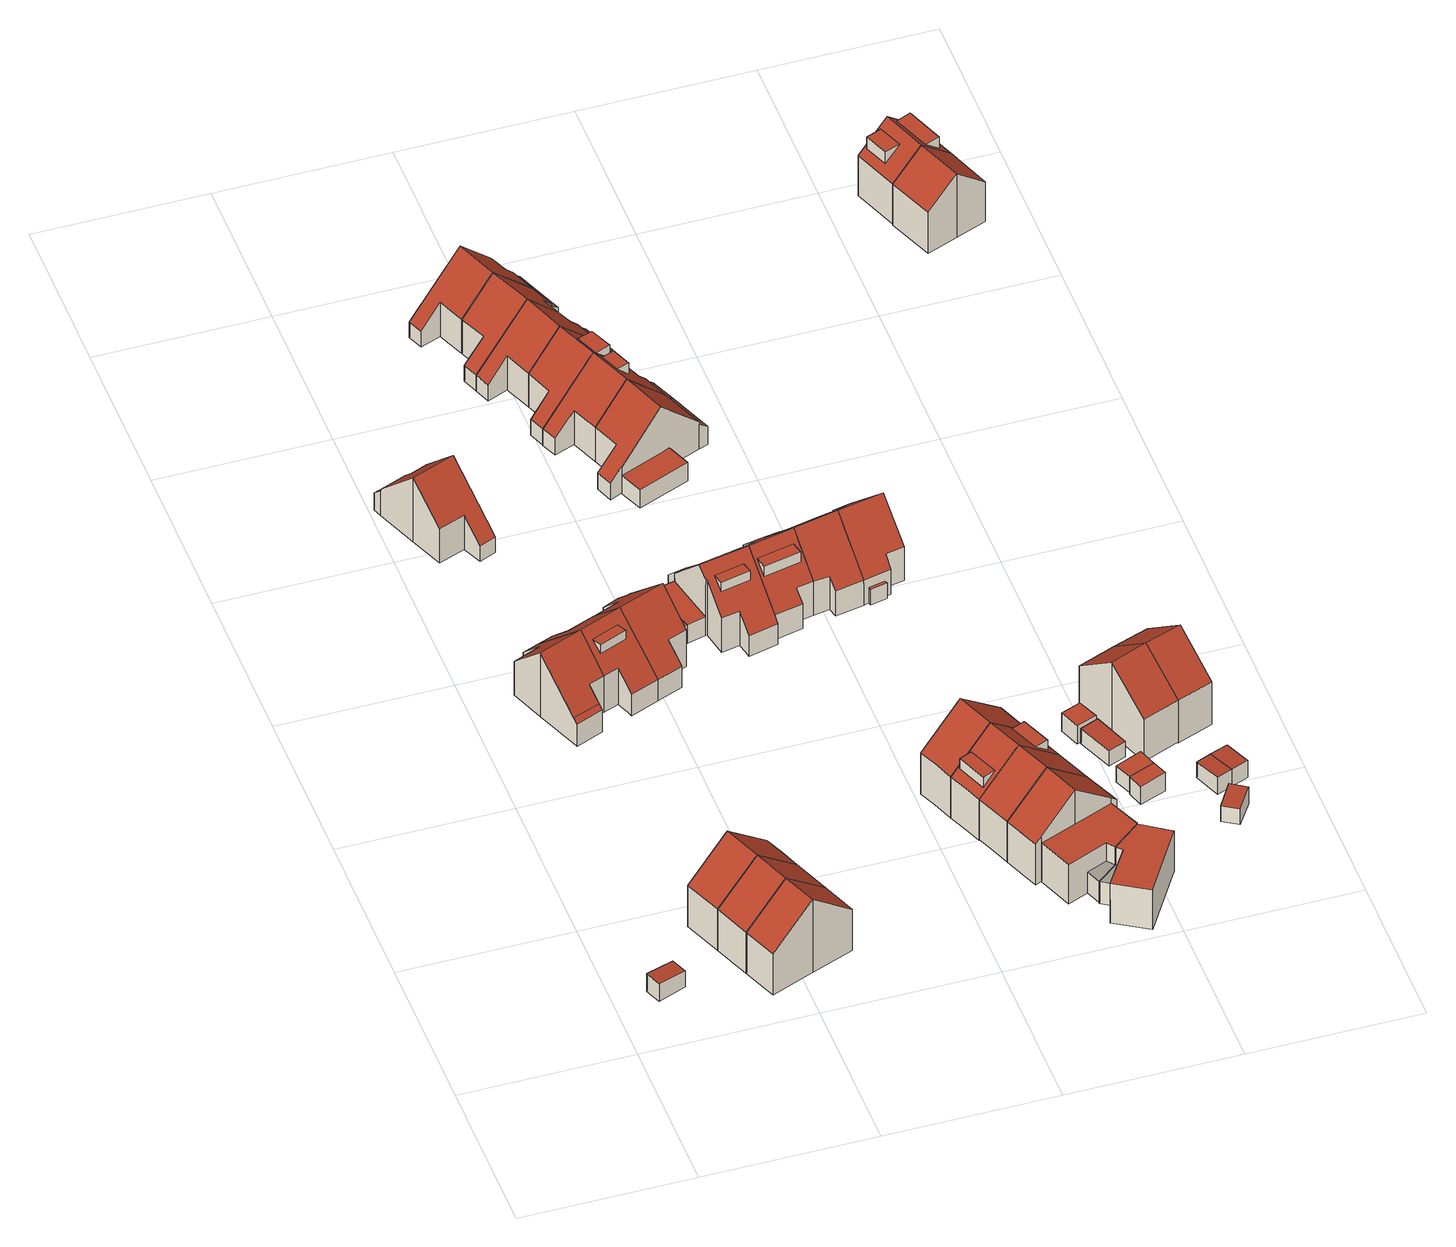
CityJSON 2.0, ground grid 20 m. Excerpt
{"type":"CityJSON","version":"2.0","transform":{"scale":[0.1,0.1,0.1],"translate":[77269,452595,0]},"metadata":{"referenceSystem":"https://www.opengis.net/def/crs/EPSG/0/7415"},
"CityObjects":{
"building1":{"type":"Building","attributes":{"Volume":16.05,"Dakoppervlakte":6.94,"Muuroppervlakte":25.4,"Vloeroppervlakte":6.92,"hoogte_Z_max_in_m_NAP":3.46,"GEB_DOEL":"onbekend","dateOfConstruction":"1983-01-01","measuredHeight":2.43},"geometry":[{"type":"Solid","lod":"2","boundaries":[[[[0,1,2,3]],[[4,5,6,7]],[[1,5,4,2]],[[1,0,6,5]],[[6,0,3,7]],[[7,3,2,4]]]],"semantics":{"surfaces":[{"type":"GroundSurface"},{"type":"RoofSurface"},{"type":"WallSurface"}],"values":[[0,1,2,2,2,2]]}}]},
"building2":{"type":"Building","attributes":{"Volume":425.23,"Dakoppervlakte":68.19,"Muuroppervlakte":231.9,"Vloeroppervlakte":52.63,"hoogte_Z_max_in_m_NAP":11.29,"GEB_DOEL":"woonfunctie","dateOfConstruction":"1983-01-01","measuredHeight":10.31},"geometry":[{"type":"Solid","lod":"2","boundaries":[[[[8,9,10,11,12,13,14]],[[15,16,17,18,19]],[[17,16,20,21]],[[12,11,18,17]],[[16,15,9,8]],[[12,17,21,13]],[[8,14,20,16]],[[13,21,20,14]],[[19,18,11,10,9,15]]]],"semantics":{"surfaces":[{"type":"GroundSurface"},{"type":"RoofSurface"},{"type":"WallSurface"}],"values":[[0,1,1,2,2,2,2,2,2]]}}]},
"building3":{"type":"Building","attributes":{"Volume":397.54,"Dakoppervlakte":64.12,"Muuroppervlakte":226.99,"Vloeroppervlakte":49.48,"hoogte_Z_max_in_m_NAP":11.29,"GEB_DOEL":"woonfunctie","dateOfConstruction":"1983-01-01","measuredHeight":10.26},"geometry":[{"type":"Solid","lod":"2","boundaries":[[[[22,23,24,13,12,11]],[[18,17,25,26]],[[25,17,21,27]],[[22,11,18,26]],[[13,24,27,21]],[[25,27,24,23]],[[12,13,21,17,18,11]],[[23,22,26,25]]]],"semantics":{"surfaces":[{"type":"GroundSurface"},{"type":"RoofSurface"},{"type":"WallSurface"}],"values":[[0,1,1,2,2,2,2,2]]}}]},
"building4":{"type":"Building","attributes":{"Volume":378.87,"Dakoppervlakte":61.15,"Muuroppervlakte":224.39,"Vloeroppervlakte":47.19,"hoogte_Z_max_in_m_NAP":11.29,"GEB_DOEL":"woonfunctie","dateOfConstruction":"1983-01-01","measuredHeight":10.26},"geometry":[{"type":"Solid","lod":"2","boundaries":[[[[22,28,29,30,24,23]],[[26,25,31,32]],[[31,25,27,33]],[[28,22,26,32]],[[24,30,33,27]],[[31,33,30,29]],[[26,22,23,24,27,25]],[[29,28,32,31]]]],"semantics":{"surfaces":[{"type":"GroundSurface"},{"type":"RoofSurface"},{"type":"WallSurface"}],"values":[[0,1,1,2,2,2,2,2]]}}]},
"building5":{"type":"Building","attributes":{"Volume":357.44,"Dakoppervlakte":79.86,"Muuroppervlakte":191.28,"Vloeroppervlakte":56.64,"hoogte_Z_max_in_m_NAP":9.75,"GEB_DOEL":"woonfunctie","dateOfConstruction":"1988-01-01","measuredHeight":9.02},"geometry":[{"type":"Solid","lod":"2","boundaries":[[[[34,35,36,37,38,39,40,41,42,43,44,45]],[[46,47,48,49]],[[50,47,46,51,52,53]],[[54,55,50,53,56,57]],[[49,48,41,40]],[[51,46,49,40,39,38]],[[52,51,38,37]],[[52,37,36,35,56,53]],[[35,34,57,56]],[[54,57,34,45]],[[45,44,55,54]],[[55,44,43,50]],[[41,48,47,50,43,42]]]],"semantics":{"surfaces":[{"type":"GroundSurface"},{"type":"RoofSurface"},{"type":"WallSurface"}],"values":[[0,1,1,1,2,2,2,2,2,2,2,2,2]]}}]},
"building6":{"type":"Building","attributes":{"Volume":366.88,"Dakoppervlakte":83.41,"Muuroppervlakte":191.42,"Vloeroppervlakte":58.98,"hoogte_Z_max_in_m_NAP":9.71,"GEB_DOEL":"woonfunctie","dateOfConstruction":"1988-01-01","measuredHeight":9.05},"geometry":[{"type":"Solid","lod":"2","boundaries":[[[[58,59,60,61,62,63,64,65,66,67,68,69]],[[70,71,72,73,74,75]],[[76,77,78,79,75,74]],[[80,81,82,83]],[[59,58,70,75]],[[70,58,69,71]],[[72,68,67,73]],[[76,74,73,67,66,65]],[[65,64,77,76]],[[64,63,83,78,77]],[[79,82,60,59,75]],[[62,61,81,80]],[[61,60,82,81]],[[83,63,62,80]],[[79,78,83,82]],[[69,68,72,71]]]],"semantics":{"surfaces":[{"type":"GroundSurface"},{"type":"RoofSurface"},{"type":"WallSurface"}],"values":[[0,1,1,1,2,2,2,2,2,2,2,2,2,2,2,2]]}}]},
"building7":{"type":"Building","attributes":{"Volume":357.75,"Dakoppervlakte":73.9,"Muuroppervlakte":190.71,"Vloeroppervlakte":56.6,"hoogte_Z_max_in_m_NAP":9.75,"GEB_DOEL":"woonfunctie","dateOfConstruction":"1988-01-01","measuredHeight":9},"children":["building7-1"],"geometry":[{"type":"Solid","lod":"2","boundaries":[[[[36,35,84,85,86,87,88,89,90,91,92,37]],[[93,94,95,53,52,96,97,98],[99,100,101,102]],[[103,104,105,56,53,95]],[[85,104,103,86]],[[85,84,105,104]],[[35,56,105,84]],[[52,53,56,35,36,37]],[[96,52,37,92]],[[91,90,98,97,96,92]],[[90,89,93,98]],[[95,94,93,89,88,87]],[[87,86,103,95]],[[106,99,102,107]],[[106,107,101,100]],[[100,99,106]],[[107,102,101]]]],"semantics":{"surfaces":[{"type":"GroundSurface"},{"type":"RoofSurface"},{"type":"WallSurface"}],"values":[[0,1,1,2,2,2,2,2,2,2,2,2,1,2,2,2]]}}]},
"building7-1":{"type":"BuildingInstallation","attributes":{"relationToConstruction":"outside"},"parents":["building7"],"geometry":[{"type":"MultiSurface","lod":"2","boundaries":[[[106,99,102,107]],[[106,107,101,100]],[[100,99,106]],[[107,102,101]]],"semantics":{"surfaces":[{"type":"RoofSurface"},{"type":"WallSurface"}],"values":[0,1,1,1]}}]},
"building8":{"type":"Building","attributes":{"Volume":419.97,"Dakoppervlakte":100.53,"Muuroppervlakte":208.56,"Vloeroppervlakte":76.17,"hoogte_Z_max_in_m_NAP":9.75,"GEB_DOEL":"woonfunctie","dateOfConstruction":"1988-01-01","measuredHeight":9.04},"geometry":[{"type":"Solid","lod":"2","boundaries":[[[[108,109,110,111,112,113,114,115,116,117,118,119,89,88,87,86]],[[120,121,122,95,94,93,123,124]],[[125,126,127,128,129,103,95,122]],[[130,131,132,133]],[[89,93,94,95,87,88]],[[89,119,123,93]],[[120,124,123,119,118,117]],[[126,125,131,112,111]],[[111,110,127,126]],[[109,128,127,110]],[[129,128,109,108]],[[86,103,129,108]],[[95,103,86,87]],[[114,133,132,115]],[[133,114,113,130]],[[112,131,130,113]],[[125,122,121,116,115,132,131]],[[117,116,121,120]]]],"semantics":{"surfaces":[{"type":"GroundSurface"},{"type":"RoofSurface"},{"type":"WallSurface"}],"values":[[0,1,1,1,2,2,2,2,2,2,2,2,2,2,2,2,2,2]]}}]},
"building9":{"type":"Building","attributes":{"Volume":432.14,"Dakoppervlakte":97.65,"Muuroppervlakte":208.4,"Vloeroppervlakte":77.96,"hoogte_Z_max_in_m_NAP":9.8,"GEB_DOEL":"woonfunctie","dateOfConstruction":"1988-01-01","measuredHeight":9.09},"children":["building9-1"],"geometry":[{"type":"Solid","lod":"2","boundaries":[[[[134,135,136,137,138,139,140,141,114,113,142,143,144,145,146,147,148]],[[149,150,151,152,153,154,155,156,157,158],[159,160,161,162]],[[163,164,165,166,167,168,155,154]],[[133,169,170,130]],[[146,164,163,147]],[[146,145,165,164]],[[144,166,165,145]],[[143,142,170,168,167]],[[157,156,169,141,140]],[[157,140,139,158]],[[139,138,149,158]],[[137,136,151,150,149,138]],[[152,151,136,135]],[[154,153,152,135,134,148]],[[133,114,141,169]],[[113,130,170,142]],[[133,130,113,114]],[[155,168,170,169,156]],[[147,163,154,148]],[[167,166,144,143]],[[159,171,172,160]],[[171,159,162]],[[172,171,162,161]],[[172,161,160]]]],"semantics":{"surfaces":[{"type":"GroundSurface"},{"type":"RoofSurface"},{"type":"WallSurface"}],"values":[[0,1,1,1,2,2,2,2,2,2,2,2,2,2,2,2,2,2,2,2,1,2,2,2]]}}]},
"building9-1":{"type":"BuildingInstallation","attributes":{"relationToConstruction":"outside"},"parents":["building9"],"geometry":[{"type":"MultiSurface","lod":"2","boundaries":[[[159,171,172,160]],[[171,159,162]],[[172,171,162,161]],[[172,161,160]]],"semantics":{"surfaces":[{"type":"RoofSurface"},{"type":"WallSurface"}],"values":[0,1,1,1]}}]},
"building10":{"type":"Building","attributes":{"Volume":353.14,"Dakoppervlakte":79.3,"Muuroppervlakte":190.31,"Vloeroppervlakte":56.5,"hoogte_Z_max_in_m_NAP":9.76,"GEB_DOEL":"woonfunctie","dateOfConstruction":"1988-01-01","measuredHeight":8.99},"geometry":[{"type":"Solid","lod":"2","boundaries":[[[[173,174,175,176,177,178,179,180,181,182,183,184]],[[185,186,187,188,189,190]],[[191,185,190,192,193,194]],[[195,196,197,198]],[[186,185,175,174,198]],[[183,182,188,187,197]],[[192,190,189,181,180,179]],[[178,193,192,179]],[[177,194,193,178]],[[176,191,194,177]],[[185,191,176,175]],[[174,173,195,198]],[[195,173,184,196]],[[183,197,196,184]],[[186,198,197,187]],[[188,182,181,189]]]],"semantics":{"surfaces":[{"type":"GroundSurface"},{"type":"RoofSurface"},{"type":"WallSurface"}],"values":[[0,1,1,1,2,2,2,2,2,2,2,2,2,2,2,2]]}}]},
"building11":{"type":"Building","attributes":{"Volume":358,"Dakoppervlakte":80.38,"Muuroppervlakte":190.7,"Vloeroppervlakte":57.27,"hoogte_Z_max_in_m_NAP":9.76,"GEB_DOEL":"woonfunctie","dateOfConstruction":"1988-01-01","measuredHeight":8.99},"geometry":[{"type":"Solid","lod":"2","boundaries":[[[[199,200,201,202,203,204,205,206,176,175,174,173]],[[186,185,207,208,209,210]],[[185,191,211,212,213,207]],[[195,198,214,215]],[[203,202,208,207]],[[208,202,201,209]],[[186,198,174,175,176,191,185]],[[176,206,211,191]],[[205,212,211,206]],[[205,204,213,212]],[[207,213,204,203]],[[200,199,215,214]],[[215,199,173,195]],[[198,195,173,174]],[[210,214,198,186]],[[210,209,201,200,214]]]],"semantics":{"surfaces":[{"type":"GroundSurface"},{"type":"RoofSurface"},{"type":"WallSurface"}],"values":[[0,1,1,1,2,2,2,2,2,2,2,2,2,2,2,2]]}}]},
"building12":{"type":"Building","attributes":{"Volume":357.06,"Dakoppervlakte":69.5,"Muuroppervlakte":187.75,"Vloeroppervlakte":57.59,"hoogte_Z_max_in_m_NAP":9.8,"GEB_DOEL":"woonfunctie","dateOfConstruction":"1988-01-01","measuredHeight":9.05},"children":["building12-1"],"geometry":[{"type":"Solid","lod":"2","boundaries":[[[[216,217,218,219,220,221,222,223,224,225]],[[226,227,154,153,228,229],[230,231,232,233]],[[163,154,227,234,235,236]],[[216,225,228,153]],[[229,228,225,224]],[[224,223,226,229]],[[234,227,226,223,222,221]],[[220,235,234,221]],[[236,235,220,219]],[[219,218,163,236]],[[163,218,217,154]],[[217,216,153,154]],[[233,237,238,230]],[[238,237,232,231]],[[231,230,238]],[[237,233,232]]]],"semantics":{"surfaces":[{"type":"GroundSurface"},{"type":"RoofSurface"},{"type":"WallSurface"}],"values":[[0,1,1,2,2,2,2,2,2,2,2,2,1,2,2,2]]}}]},
"building12-1":{"type":"BuildingInstallation","attributes":{"relationToConstruction":"outside"},"parents":["building12"],"geometry":[{"type":"MultiSurface","lod":"2","boundaries":[[[233,237,238,230]],[[238,237,232,231]],[[231,230,238]],[[237,233,232]]],"semantics":{"surfaces":[{"type":"RoofSurface"},{"type":"WallSurface"}],"values":[0,1,1,1]}}]},
"building13":{"type":"Building","attributes":{"Volume":354.79,"Dakoppervlakte":80.87,"Muuroppervlakte":188.85,"Vloeroppervlakte":57.68,"hoogte_Z_max_in_m_NAP":9.76,"GEB_DOEL":"woonfunctie","dateOfConstruction":"1988-01-01","measuredHeight":8.97},"geometry":[{"type":"Solid","lod":"2","boundaries":[[[[239,240,241,242,204,203,202,243,244,245,246,247,248]],[[249,250,207,213,251,252]],[[253,254,208,207,250,255,256]],[[257,258,259,260]],[[204,213,207,203]],[[204,242,251,213]],[[241,240,249,252]],[[250,249,240,239,248,260,255]],[[245,244,253,256,259]],[[253,244,243,254]],[[208,254,243,202]],[[207,208,202,203]],[[248,247,257,260]],[[257,247,246,258]],[[245,259,258,246]],[[255,260,259,256]],[[252,251,242,241]]]],"semantics":{"surfaces":[{"type":"GroundSurface"},{"type":"RoofSurface"},{"type":"WallSurface"}],"values":[[0,1,1,1,2,2,2,2,2,2,2,2,2,2,2,2,2]]}}]},
"building14":{"type":"Building","attributes":{"Volume":363.4,"Dakoppervlakte":73.87,"Muuroppervlakte":189.77,"Vloeroppervlakte":58.01,"hoogte_Z_max_in_m_NAP":9.76,"GEB_DOEL":"woonfunctie","dateOfConstruction":"1988-01-01","measuredHeight":8.99},"children":["building14-1"],"geometry":[{"type":"Solid","lod":"2","boundaries":[[[[261,262,263,264,265,266,267,268,240,239,248,247]],[[250,249,269,270,271,272]],[[255,250,272,273,274,275],[276,277,278,279]],[[280,257,260,281]],[[273,264,263,274]],[[255,260,248,239,240,249,250]],[[249,240,268,269]],[[268,267,270,269]],[[270,267,266,271]],[[272,271,266,265]],[[262,261,280,281]],[[261,247,257,280]],[[248,260,257,247]],[[275,281,260,255]],[[272,265,264,273]],[[275,274,263,262,281]],[[279,282,283,276]],[[282,279,278]],[[283,282,278,277]],[[277,276,283]]]],"semantics":{"surfaces":[{"type":"GroundSurface"},{"type":"RoofSurface"},{"type":"WallSurface"}],"values":[[0,1,1,1,2,2,2,2,2,2,2,2,2,2,2,2,1,2,2,2]]}}]},
"building14-1":{"type":"BuildingInstallation","attributes":{"relationToConstruction":"outside"},"parents":["building14"],"geometry":[{"type":"MultiSurface","lod":"2","boundaries":[[[279,282,283,276]],[[282,279,278]],[[283,282,278,277]],[[277,276,283]]],"semantics":{"surfaces":[{"type":"RoofSurface"},{"type":"WallSurface"}],"values":[0,1,1,1]}}]},
"building15":{"type":"Building","attributes":{"Volume":424.18,"Dakoppervlakte":68.63,"Muuroppervlakte":230.65,"Vloeroppervlakte":52.75,"hoogte_Z_max_in_m_NAP":11.29,"GEB_DOEL":"woonfunctie","dateOfConstruction":"1983-01-01","measuredHeight":10.3},"geometry":[{"type":"Solid","lod":"2","boundaries":[[[[284,285,286,287,288,289,290]],[[291,292,293,294,295]],[[295,294,296,297]],[[296,286,285,297]],[[288,293,292,291,290,289]],[[294,293,288,287]],[[297,285,284,290,291,295]],[[287,286,296,294]]]],"semantics":{"surfaces":[{"type":"GroundSurface"},{"type":"RoofSurface"},{"type":"WallSurface"}],"values":[[0,1,1,2,2,2,2,2]]}}]},
"building16":{"type":"Building","attributes":{"Volume":365.86,"Dakoppervlakte":76.9,"Muuroppervlakte":190.93,"Vloeroppervlakte":58.57,"hoogte_Z_max_in_m_NAP":9.76,"GEB_DOEL":"woonfunctie","dateOfConstruction":"1988-01-01","measuredHeight":9.01},"children":["building16-1"],"geometry":[{"type":"Solid","lod":"2","boundaries":[[[[298,299,300,301,302,303,304,305,306,307,308,309]],[[310,311,272,271,312,313]],[[273,272,311,314,315,316],[317,318,319,320]],[[321,322,323,324]],[[302,301,316,315,324]],[[271,272,273,300,299,298]],[[271,298,309,312]],[[312,309,308,313]],[[307,310,313,308]],[[307,306,311,310]],[[302,324,323,303]],[[305,304,322,321]],[[322,304,303,323]],[[314,321,324,315]],[[314,311,306,305,321]],[[316,301,300,273]],[[320,325,326,317]],[[325,320,319]],[[326,325,319,318]],[[326,318,317]]]],"semantics":{"surfaces":[{"type":"GroundSurface"},{"type":"RoofSurface"},{"type":"WallSurface"}],"values":[[0,1,1,1,2,2,2,2,2,2,2,2,2,2,2,2,1,2,2,2]]}}]},
"building16-1":{"type":"BuildingInstallation","attributes":{"relationToConstruction":"outside"},"parents":["building16"],"geometry":[{"type":"MultiSurface","lod":"2","boundaries":[[[320,325,326,317]],[[325,320,319]],[[326,325,319,318]],[[326,318,317]]],"semantics":{"surfaces":[{"type":"RoofSurface"},{"type":"WallSurface"}],"values":[0,1,1,1]}}]},
"building17":{"type":"Building","attributes":{"Volume":406.23,"Dakoppervlakte":48.68,"Muuroppervlakte":226.63,"Vloeroppervlakte":49.73,"hoogte_Z_max_in_m_NAP":11.29,"GEB_DOEL":"woonfunctie","dateOfConstruction":"1983-01-01","measuredHeight":10.27},"children":["building17-1","building17-2"],"geometry":[{"type":"Solid","lod":"2","boundaries":[[[[288,287,286,327,328,329,330]],[[294,293,331,332,333],[334,335,336,337]],[[294,333,338,296],[339,340,341,342]],[[296,338,327,286]],[[293,294,296,286,287,288]],[[327,338,333,332,329,328]],[[329,332,331,293,288,330]],[[343,344,334,337]],[[343,336,335,344]],[[335,334,344]],[[343,337,336]],[[345,346,342,341]],[[345,341,340]],[[346,345,340,339]],[[339,342,346]]]],"semantics":{"surfaces":[{"type":"GroundSurface"},{"type":"RoofSurface"},{"type":"WallSurface"}],"values":[[0,1,1,2,2,2,2,1,2,2,2,1,2,2,2]]}}]},
"building17-1":{"type":"BuildingInstallation","attributes":{"relationToConstruction":"outside"},"parents":["building17"],"geometry":[{"type":"MultiSurface","lod":"2","boundaries":[[[343,344,334,337]],[[343,336,335,344]],[[335,334,344]],[[343,337,336]]],"semantics":{"surfaces":[{"type":"RoofSurface"},{"type":"WallSurface"}],"values":[0,1,1,1]}}]},
"building17-2":{"type":"BuildingInstallation","attributes":{"relationToConstruction":"outside"},"parents":["building17"],"geometry":[{"type":"MultiSurface","lod":"2","boundaries":[[[345,346,342,341]],[[345,341,340]],[[346,345,340,339]],[[339,342,346]]],"semantics":{"surfaces":[{"type":"RoofSurface"},{"type":"WallSurface"}],"values":[0,1,1,1]}}]},
"building18":{"type":"Building","attributes":{"Volume":392.26,"Dakoppervlakte":64.04,"Muuroppervlakte":225.42,"Vloeroppervlakte":49.22,"hoogte_Z_max_in_m_NAP":11.29,"GEB_DOEL":"woonfunctie","dateOfConstruction":"1983-01-01","measuredHeight":10.24},"geometry":[{"type":"Solid","lod":"2","boundaries":[[[[347,348,349,350,351,352,353]],[[354,355,333,332,356]],[[333,355,357,338]],[[353,354,356,332,348,347]],[[338,357,351,350]],[[349,333,338,350]],[[354,353,352,351,357,355]],[[349,348,332,333]]]],"semantics":{"surfaces":[{"type":"GroundSurface"},{"type":"RoofSurface"},{"type":"WallSurface"}],"values":[[0,1,1,2,2,2,2,2]]}}]},
"building19":{"type":"Building","attributes":{"Volume":445.4,"Dakoppervlakte":110.1,"Muuroppervlakte":206.2,"Vloeroppervlakte":84.18,"hoogte_Z_max_in_m_NAP":9.76,"GEB_DOEL":"woonfunctie","dateOfConstruction":"1988-01-01","measuredHeight":9.07},"geometry":[{"type":"Solid","lod":"2","boundaries":[[[[307,306,305,304,358,359,360,361,362,363,364,365,366,367,368]],[[369,311,310,370,371,372,373,374]],[[375,314,311,369,376,377]],[[378,322,321,379]],[[380,381,382,383,384]],[[306,307,310,311]],[[307,368,370,310]],[[368,367,371,370]],[[372,371,367,366]],[[365,364,380,374,373]],[[305,306,311,314,321]],[[378,358,304,322]],[[304,305,321,322]],[[359,358,378,379]],[[375,379,321,314]],[[380,364,363,381]],[[363,362,382,381]],[[382,362,361,383]],[[376,369,374,380,384,383,361,360,359,379,375,377]],[[373,372,366,365]]]],"semantics":{"surfaces":[{"type":"GroundSurface"},{"type":"RoofSurface"},{"type":"WallSurface"}],"values":[[0,1,1,1,1,2,2,2,2,2,2,2,2,2,2,2,2,2,2,2]]}}]},
"building20":{"type":"Building","attributes":{"Volume":398.36,"Dakoppervlakte":65.54,"Muuroppervlakte":225.13,"Vloeroppervlakte":50.38,"hoogte_Z_max_in_m_NAP":11.29,"GEB_DOEL":"woonfunctie","dateOfConstruction":"1983-01-01","measuredHeight":10.19},"geometry":[{"type":"Solid","lod":"2","boundaries":[[[[351,385,386,387,388,389,353,352]],[[354,390,391,392,355]],[[393,357,355,392,394]],[[387,386,394,392]],[[385,393,394,386]],[[393,385,351,357]],[[352,353,354,355,357,351]],[[353,389,390,354]],[[391,390,389,388]],[[387,392,391,388]]]],"semantics":{"surfaces":[{"type":"GroundSurface"},{"type":"RoofSurface"},{"type":"WallSurface"}],"values":[[0,1,1,2,2,2,2,2,2,2]]}}]},
"building21":{"type":"Building","attributes":{"Volume":256.6,"Dakoppervlakte":44.22,"Muuroppervlakte":162.32,"Vloeroppervlakte":48.3,"hoogte_Z_max_in_m_NAP":6.61,"GEB_DOEL":"woonfunctie","dateOfConstruction":"1983-01-01","measuredHeight":5.53},"geometry":[{"type":"Solid","lod":"2","boundaries":[[[[395,396,397,398,399,400,388,387,386]],[[401,402,403,404]],[[405,406,407,408,409,410,411,412]],[[406,405,412,386,387,388]],[[388,400,407,406]],[[409,402,397,396,410]],[[412,411,410,396,395,386]],[[398,401,404,399]],[[397,402,401,398]],[[408,407,400,399,404,403]],[[402,409,408,403]]]],"semantics":{"surfaces":[{"type":"GroundSurface"},{"type":"OuterFloorSurface"},{"type":"RoofSurface"},{"type":"WallSurface"}],"values":[[0,1,2,3,3,3,3,3,3,3,3]]}}]},
"building22":{"type":"Building","attributes":{"Volume":257.29,"Dakoppervlakte":43.92,"Muuroppervlakte":162.91,"Vloeroppervlakte":47.75,"hoogte_Z_max_in_m_NAP":6.61,"GEB_DOEL":"woonfunctie","dateOfConstruction":"1983-01-01","measuredHeight":5.59},"geometry":[{"type":"Solid","lod":"2","boundaries":[[[[413,414,415,416,417,418,419]],[[420,421,402,401]],[[422,423,424,410,409,425]],[[418,417,423,422]],[[423,417,416,424]],[[416,415,410,424]],[[415,414,402,409,410]],[[413,401,402,414]],[[401,413,419,420]],[[409,402,421,425]],[[418,422,425,421,420,419]]]],"semantics":{"surfaces":[{"type":"GroundSurface"},{"type":"OuterFloorSurface"},{"type":"RoofSurface"},{"type":"WallSurface"}],"values":[[0,1,2,3,3,3,3,3,3,3,3]]}}]},
"building23":{"type":"Building","attributes":{"Volume":343.42,"Dakoppervlakte":76.21,"Muuroppervlakte":186.61,"Vloeroppervlakte":56.36,"hoogte_Z_max_in_m_NAP":9.8,"GEB_DOEL":"woonfunctie","dateOfConstruction":"1988-01-01","measuredHeight":9.03},"geometry":[{"type":"Solid","lod":"2","boundaries":[[[[426,427,428,223,222,221,429,430,431,432]],[[433,434,227,226,435,436]],[[434,437,438,439,234,227]],[[223,428,435,226]],[[428,427,436,435]],[[427,426,433,436]],[[432,431,437,434,433,426]],[[430,438,437,431]],[[430,429,439,438]],[[221,234,439,429]],[[221,222,227,234]],[[222,223,226,227]]]],"semantics":{"surfaces":[{"type":"GroundSurface"},{"type":"RoofSurface"},{"type":"WallSurface"}],"values":[[0,1,1,2,2,2,2,2,2,2,2,2]]}}]},
"building24":{"type":"Building","attributes":{"Volume":363.53,"Dakoppervlakte":81.28,"Muuroppervlakte":190.42,"Vloeroppervlakte":59.25,"hoogte_Z_max_in_m_NAP":9.8,"GEB_DOEL":"woonfunctie","dateOfConstruction":"1988-01-01","measuredHeight":9.04},"geometry":[{"type":"Solid","lod":"2","boundaries":[[[[440,441,426,432,431,442,443,444,445,446,447,448,449,450]],[[451,434,433,452,453,454]],[[437,434,451,455,456,457]],[[458,459,460,461]],[[432,426,433,434]],[[453,452,448,447]],[[455,451,454,446,445,444]],[[443,456,455,444]],[[456,443,442,457]],[[431,437,457,442]],[[432,434,437,431]],[[441,440,458,461]],[[440,450,459,458]],[[460,459,450,449]],[[449,448,452,433,426,441,461,460]],[[447,446,454,453]]]],"semantics":{"surfaces":[{"type":"GroundSurface"},{"type":"RoofSurface"},{"type":"WallSurface"}],"values":[[0,1,1,1,2,2,2,2,2,2,2,2,2,2,2,2]]}}]},
"building25":{"type":"Building","attributes":{"Volume":16.15,"Dakoppervlakte":6.58,"Muuroppervlakte":25.19,"Vloeroppervlakte":6.58,"hoogte_Z_max_in_m_NAP":3.46,"GEB_DOEL":"onbekend","dateOfConstruction":"1983-01-01","measuredHeight":2.46},"geometry":[{"type":"Solid","lod":"2","boundaries":[[[[462,463,464,465]],[[466,467,468,469]],[[463,469,468,464]],[[463,462,466,469]],[[465,467,466,462]],[[464,468,467,465]]]],"semantics":{"surfaces":[{"type":"GroundSurface"},{"type":"RoofSurface"},{"type":"WallSurface"}],"values":[[0,1,2,2,2,2]]}}]},
"building26":{"type":"Building","attributes":{"Volume":16.91,"Dakoppervlakte":7.16,"Muuroppervlakte":25.83,"Vloeroppervlakte":7.15,"hoogte_Z_max_in_m_NAP":3.42,"GEB_DOEL":"onbekend","dateOfConstruction":"1983-01-01","measuredHeight":2.44},"geometry":[{"type":"Solid","lod":"2","boundaries":[[[[470,471,472,473]],[[474,475,476,477]],[[472,471,477,476]],[[474,477,471,470]],[[473,475,474,470]],[[473,472,476,475]]]],"semantics":{"surfaces":[{"type":"GroundSurface"},{"type":"RoofSurface"},{"type":"WallSurface"}],"values":[[0,1,2,2,2,2]]}}]},
"building27":{"type":"Building","attributes":{"Volume":22.1,"Dakoppervlakte":10.06,"Muuroppervlakte":29.7,"Vloeroppervlakte":10.05,"hoogte_Z_max_in_m_NAP":3.23,"GEB_DOEL":"onbekend","dateOfConstruction":"1983-01-01","measuredHeight":2.25},"geometry":[{"type":"Solid","lod":"2","boundaries":[[[[478,479,480,481]],[[482,483,484,485]],[[481,483,482,478]],[[481,480,484,483]],[[479,485,484,480]],[[485,479,478,482]]]],"semantics":{"surfaces":[{"type":"GroundSurface"},{"type":"RoofSurface"},{"type":"WallSurface"}],"values":[[0,1,2,2,2,2]]}}]},
"building28":{"type":"Building","attributes":{"Volume":16.39,"Dakoppervlakte":6.51,"Muuroppervlakte":26.54,"Vloeroppervlakte":6.5,"hoogte_Z_max_in_m_NAP":3.42,"GEB_DOEL":"onbekend","dateOfConstruction":"1983-01-01","measuredHeight":2.6},"geometry":[{"type":"Solid","lod":"2","boundaries":[[[[486,487,488,489]],[[476,490,491,477]],[[486,489,490,476]],[[489,488,491,490]],[[491,488,487,477]],[[487,486,476,477]]]],"semantics":{"surfaces":[{"type":"GroundSurface"},{"type":"RoofSurface"},{"type":"WallSurface"}],"values":[[0,1,2,2,2,2]]}}]},
"building29":{"type":"Building","attributes":{"Volume":402.18,"Dakoppervlakte":64.38,"Muuroppervlakte":228,"Vloeroppervlakte":49.92,"hoogte_Z_max_in_m_NAP":11.22,"GEB_DOEL":"woonfunctie","dateOfConstruction":"1983-01-01","measuredHeight":10.25},"geometry":[{"type":"Solid","lod":"2","boundaries":[[[[492,493,494,495,496,497]],[[498,499,500,501]],[[501,500,502,503]],[[503,502,494,493]],[[496,499,498,497]],[[495,500,499,496]],[[503,493,492,497,498,501]],[[495,494,502,500]]]],"semantics":{"surfaces":[{"type":"GroundSurface"},{"type":"RoofSurface"},{"type":"WallSurface"}],"values":[[0,1,1,2,2,2,2,2]]}}]},
"building30":{"type":"Building","attributes":{"Volume":16.41,"Dakoppervlakte":6.98,"Muuroppervlakte":25.46,"Vloeroppervlakte":6.97,"hoogte_Z_max_in_m_NAP":3.42,"GEB_DOEL":"onbekend","dateOfConstruction":"1983-01-01","measuredHeight":2.45},"geometry":[{"type":"Solid","lod":"2","boundaries":[[[[504,505,506,507]],[[508,509,510,511]],[[509,508,504,507]],[[507,506,510,509]],[[506,505,511,510]],[[505,504,508,511]]]],"semantics":{"surfaces":[{"type":"GroundSurface"},{"type":"RoofSurface"},{"type":"WallSurface"}],"values":[[0,1,2,2,2,2]]}}]},
"building31":{"type":"Building","attributes":{"Volume":15,"Dakoppervlakte":6.56,"Muuroppervlakte":24.44,"Vloeroppervlakte":6.55,"hoogte_Z_max_in_m_NAP":3.41,"GEB_DOEL":"onbekend","dateOfConstruction":"1983-01-01","measuredHeight":2.38},"geometry":[{"type":"Solid","lod":"2","boundaries":[[[[512,513,514,515]],[[516,517,518,519]],[[512,515,519,518]],[[519,515,514,516]],[[513,517,516,514]],[[517,513,512,518]]]],"semantics":{"surfaces":[{"type":"GroundSurface"},{"type":"RoofSurface"},{"type":"WallSurface"}],"values":[[0,1,2,2,2,2]]}}]},
"building32":{"type":"Building","attributes":{"Volume":17.64,"Dakoppervlakte":7.74,"Muuroppervlakte":25.99,"Vloeroppervlakte":7.73,"hoogte_Z_max_in_m_NAP":3.41,"GEB_DOEL":"onbekend","dateOfConstruction":"1983-01-01","measuredHeight":2.37},"geometry":[{"type":"Solid","lod":"2","boundaries":[[[[512,520,521,513]],[[517,522,523,518]],[[522,517,513,521]],[[521,520,523,522]],[[512,518,523,520]],[[518,512,513,517]]]],"semantics":{"surfaces":[{"type":"GroundSurface"},{"type":"RoofSurface"},{"type":"WallSurface"}],"values":[[0,1,2,2,2,2]]}}]},
"building33":{"type":"Building","attributes":{"Volume":394.88,"Dakoppervlakte":62.89,"Muuroppervlakte":227.78,"Vloeroppervlakte":48.77,"hoogte_Z_max_in_m_NAP":11.22,"GEB_DOEL":"woonfunctie","dateOfConstruction":"1983-01-01","measuredHeight":10.29},"geometry":[{"type":"Solid","lod":"2","boundaries":[[[[524,525,526,527,528,529]],[[503,530,531,501]],[[498,501,531,532]],[[526,525,530,503]],[[528,498,532,529]],[[498,528,527,501]],[[524,529,532,531,530,525]],[[527,526,503,501]]]],"semantics":{"surfaces":[{"type":"GroundSurface"},{"type":"RoofSurface"},{"type":"WallSurface"}],"values":[[0,1,1,2,2,2,2,2]]}}]},
"building34":{"type":"Building","attributes":{"Volume":333.61,"Dakoppervlakte":39.52,"Muuroppervlakte":177.42,"Vloeroppervlakte":44.26,"hoogte_Z_max_in_m_NAP":10.02,"GEB_DOEL":"woonfunctie","dateOfConstruction":"1983-01-01","measuredHeight":8.95},"children":["building34-1","building34-2"],"geometry":[{"type":"Solid","lod":"2","boundaries":[[[[533,534,535,536,537,538]],[[539,540,541,542],[543,544,545,546]],[[547,548,539,542],[549,550,551,552]],[[536,535,541,540]],[[542,541,535,534]],[[540,539,548,538,537,536]],[[547,533,538,548]],[[534,533,547,542]],[[553,554,543,546]],[[553,545,544,554]],[[544,543,554]],[[553,546,545]],[[551,550,555,556]],[[555,549,552,556]],[[556,552,551]],[[550,549,555]]]],"semantics":{"surfaces":[{"type":"GroundSurface"},{"type":"RoofSurface"},{"type":"WallSurface"}],"values":[[0,1,1,2,2,2,2,2,1,2,2,2,1,2,2,2]]}}]},
"building34-1":{"type":"BuildingInstallation","attributes":{"relationToConstruction":"outside"},"parents":["building34"],"geometry":[{"type":"MultiSurface","lod":"2","boundaries":[[[553,554,543,546]],[[553,545,544,554]],[[544,543,554]],[[553,546,545]]],"semantics":{"surfaces":[{"type":"RoofSurface"},{"type":"WallSurface"}],"values":[0,1,1,1]}}]},
"building34-2":{"type":"BuildingInstallation","attributes":{"relationToConstruction":"outside"},"parents":["building34"],"geometry":[{"type":"MultiSurface","lod":"2","boundaries":[[[551,550,555,556]],[[555,549,552,556]],[[556,552,551]],[[550,549,555]]],"semantics":{"surfaces":[{"type":"RoofSurface"},{"type":"WallSurface"}],"values":[0,1,1,1]}}]},
"building35":{"type":"Building","attributes":{"Volume":327.96,"Dakoppervlakte":58.85,"Muuroppervlakte":179.23,"Vloeroppervlakte":44.73,"hoogte_Z_max_in_m_NAP":10.02,"GEB_DOEL":"woonfunctie","dateOfConstruction":"1983-01-01","measuredHeight":8.99},"geometry":[{"type":"Solid","lod":"2","boundaries":[[[[557,558,559,560,561,562]],[[542,541,563,564]],[[565,547,542,564]],[[565,557,562,547]],[[560,559,563,541]],[[564,563,559,558]],[[561,560,541,542,547,562]],[[558,557,565,564]]]],"semantics":{"surfaces":[{"type":"GroundSurface"},{"type":"RoofSurface"},{"type":"WallSurface"}],"values":[[0,1,1,2,2,2,2,2]]}}]}
},
"vertices":[
[46,67,10],[39,86,10],[72,99,10],[79,80,10],[72,99,32],[39,86,35],[46,67,35],[79,80,32],
[161,187,10],[211,207,10],[220,186,10],[229,162,10],[179,142,10],[129,122,10],[111,167,10],[211,207,68],[161,187,113],[179,142,113],[229,162,68],[220,186,68],[111,167,68],[129,122,69],
[246,119,10],[196,99,10],[146,79,10],[196,99,113],[246,119,68],[146,79,68],
[262,78,10],[212,59,10],[162,39,10],[212,59,113],[262,78,68],[162,39,68],
[76,603,7],[95,610,7],[120,546,7],[134,511,7],[115,503,7],[121,488,7],[123,483,7],[91,470,7],[89,476,7],[69,526,7],[54,566,7],[86,579,7],[121,488,43],[89,476,43],[91,470,38],[123,483,38],[69,526,97],[115,503,59],[134,511,59],[120,546,97],[86,579,55],[54,566,55],[95,610,29],[76,603,29],
[45,784,7],[29,824,7],[10,873,7],[6,883,7],[37,895,7],[41,885,7],[44,875,7],[64,883,7],[80,844,7],[105,781,7],[86,773,7],[76,796,7],[45,784,55],[76,796,55],[86,773,29],[105,781,29],[80,844,97],[29,824,97],[64,883,55],[44,875,55],[41,885,44],[10,873,44],[37,895,31],[6,883,31],[10,873,42],[41,885,42],
[113,617,7],[122,593,7],[155,606,7],[170,566,7],[191,516,7],[193,510,7],[160,497,7],[158,503,7],[152,518,7],[193,510,37],[191,516,43],[170,566,97],[152,518,59],[158,503,43],[160,497,37],[163,552,87],[168,541,75],[136,528,75],[131,539,87],[155,606,55],[122,593,55],[113,617,29],[168,541,87],[136,528,87],
[186,618,7],[177,642,7],[197,650,7],[202,636,7],[205,637,7],[231,647,7],[250,585,7],[228,577,7],[238,551,7],[215,542,7],[221,528,7],[223,522,7],[215,542,59],[238,551,59],[224,587,97],[223,522,37],[221,528,43],[205,637,45],[202,636,45],[197,650,30],[177,642,29],[186,618,55],[231,647,33],[205,637,33],[228,577,33],[250,585,33],
[338,560,7],[339,553,7],[305,545,7],[304,553,7],[301,564,7],[280,560,7],[274,590,7],[272,590,7],[259,653,7],[260,654,7],[257,668,7],[278,673,7],[283,647,7],[318,654,7],[327,613,7],[301,564,55],[304,553,43],[305,545,36],[339,553,36],[338,560,43],[327,613,98],[269,601,98],[272,590,86],[274,590,86],[280,560,56],[283,592,87],[317,599,87],[320,587,74],[286,580,74],[318,654,55],[283,647,55],[278,673,29],[257,668,29],[260,654,44],[259,653,44],[272,590,33],[259,653,33],[286,580,87],[320,587,87],
[266,1120,8],[258,1116,8],[208,1097,8],[169,1082,8],[156,1114,8],[132,1105,8],[125,1123,8],[189,1147,8],[228,1162,8],[237,1142,8],[246,1146,8],[255,1149,8],[208,1097,98],[258,1116,45],[246,1146,45],[237,1142,55],[228,1162,56],[189,1147,98],[169,1082,56],[125,1123,30],[132,1105,30],[156,1114,56],[266,1120,34],[255,1149,34],[246,1146,42],[258,1116,42],
[278,1091,8],[269,1087,8],[259,1083,8],[268,1062,8],[229,1047,8],[165,1023,8],[158,1041,8],[182,1050,8],[229,1047,98],[268,1062,55],[259,1083,56],[269,1087,45],[182,1050,56],[158,1041,30],[165,1023,30],[269,1087,42],[278,1091,34],
[338,560,8],[327,613,8],[318,654,8],[351,661,8],[346,687,8],[366,691,8],[380,624,8],[388,583,8],[368,579,8],[371,567,8],[388,583,56],[380,624,98],[371,567,43],[368,579,56],[376,612,87],[379,598,73],[336,589,73],[333,603,87],[366,691,29],[346,687,29],[351,661,55],[336,589,87],[379,598,87],
[248,997,8],[209,982,8],[196,1014,8],[172,1004,8],[273,1050,8],[276,1044,8],[285,1048,8],[295,1052,8],[308,1020,8],[297,1016,8],[209,982,55],[248,997,98],[172,1004,30],[196,1014,56],[276,1044,55],[273,1050,55],[297,1016,45],[285,1048,45],[308,1020,33],[295,1052,32],[285,1048,42],[297,1016,42],
[319,990,8],[309,986,8],[302,983,8],[309,964,8],[268,947,8],[204,922,8],[197,940,8],[221,950,8],[221,950,55],[197,940,30],[204,922,30],[268,947,98],[309,964,53],[302,983,53],[309,986,45],[263,982,89],[280,988,71],[291,962,71],[274,955,89],[319,990,33],[309,986,42],[291,962,89],[280,988,89],
[456,304,10],[507,324,10],[525,280,10],[474,259,10],[424,239,10],[415,263,10],[406,284,10],[406,284,68],[415,263,68],[424,239,68],[474,259,113],[456,304,113],[525,280,67],[507,324,68],
[204,922,7],[268,947,7],[309,964,7],[317,944,7],[325,947,7],[335,951,7],[347,921,7],[337,916,7],[288,897,7],[248,881,7],[236,913,7],[212,904,7],[248,881,55],[288,897,98],[212,904,30],[236,913,55],[337,916,45],[325,947,45],[317,944,53],[278,947,89],[292,952,74],[301,929,74],[287,924,89],[337,916,42],[347,921,33],[335,951,33],[325,947,42],[301,929,89],[292,952,89],
[542,237,10],[491,217,10],[441,197,10],[433,217,10],[433,217,68],[441,197,68],[491,217,113],[463,211,90],[448,205,76],[434,240,76],[449,246,90],[542,237,67],[516,273,77],[530,238,77],[515,232,90],[501,267,90],[434,240,90],[448,205,90],[530,238,90],[516,273,90],
[448,180,11],[441,197,11],[491,217,11],[542,237,11],[559,195,11],[508,175,11],[458,155,11],[458,155,68],[508,175,113],[448,180,68],[559,195,67],
[368,869,7],[357,865,7],[321,850,7],[319,850,7],[330,822,7],[270,798,7],[259,825,7],[259,826,7],[245,820,7],[237,840,7],[261,849,7],[308,845,98],[261,849,55],[237,840,30],[245,820,30],[259,826,45],[259,825,45],[357,865,45],[319,850,86],[321,850,84],[368,869,32],[357,865,42],[259,825,33],[270,798,33],[330,822,33],[319,850,33],[308,845,33],
[577,152,11],[570,150,11],[525,132,11],[482,115,11],[475,112,11],[475,112,68],[482,115,74],[525,132,113],[577,152,67],[570,150,73],
[586,112,11],[586,111,11],[553,84,11],[529,65,11],[522,83,11],[498,73,11],[529,65,41],[553,84,41],[546,93,41],[522,83,41],[525,132,66],[482,115,66],[498,73,66],[546,93,66],[553,84,66],[586,111,66],[586,112,66],[570,150,66],
[529,65,10],[553,84,10],[586,111,10],[619,88,10],[569,9,10],[530,33,10],[545,55,10],[545,55,41],[559,77,41],[530,33,66],[569,9,66],[619,88,66],[559,77,66],
[443,581,8],[410,575,8],[407,586,8],[384,694,8],[389,669,8],[423,676,8],[432,635,8],[443,581,43],[432,635,98],[407,586,55],[410,575,43],[423,676,55],[389,669,55],[384,694,29],
[450,579,8],[449,583,8],[457,683,8],[451,708,8],[472,713,8],[486,646,8],[495,604,8],[473,600,8],[475,588,8],[468,587,8],[469,583,8],[486,646,98],[475,588,43],[473,600,55],[495,604,55],[472,713,29],[451,708,29],[457,683,55],[450,579,30],[469,583,30],[468,587,30],[449,583,30],
[585,306,10],[576,330,10],[599,339,10],[609,315,10],[585,306,35],[609,315,35],[599,339,35],[576,330,35],
[636,249,10],[643,228,10],[613,217,10],[605,237,10],[636,249,34],[605,237,33],[613,217,33],[643,228,34],
[610,313,10],[626,271,10],[606,263,10],[589,305,10],[610,313,32],[589,305,31],[606,263,31],[626,271,32],
[613,217,8],[643,228,8],[650,210,8],[619,198,8],[619,198,33],[650,210,34],
[667,325,10],[686,275,10],[643,258,10],[624,308,10],[605,359,10],[649,376,10],[649,376,68],[605,359,68],[624,308,112],[667,325,112],[643,258,69],[686,275,69],
[707,134,10],[689,145,10],[707,173,10],[725,161,10],[707,134,32],[725,161,34],[707,173,34],[689,145,32],
[704,224,10],[717,192,10],[699,185,10],[687,217,10],[699,185,34],[717,192,34],[704,224,32],[687,217,32],
[725,232,10],[737,200,10],[737,200,34],[725,232,32],
[710,340,9],[728,291,9],[686,275,9],[667,325,9],[649,376,9],[691,391,9],[728,291,69],[710,340,112],[691,391,68],
[730,1154,11],[693,1140,11],[657,1126,11],[637,1179,11],[673,1193,11],[709,1207,11],[673,1193,100],[637,1179,68],[657,1126,68],[693,1140,100],[675,1157,91],[657,1151,75],[646,1179,75],[664,1186,91],[730,1154,66],[709,1207,66],[718,1156,75],[701,1150,90],[684,1194,90],[701,1201,75],[646,1179,91],[657,1151,91],[718,1156,90],[701,1201,90],
[750,1100,10],[714,1086,10],[678,1072,10],[657,1126,10],[693,1140,10],[730,1154,10],[678,1072,68],[714,1086,100],[750,1100,66]
]}
